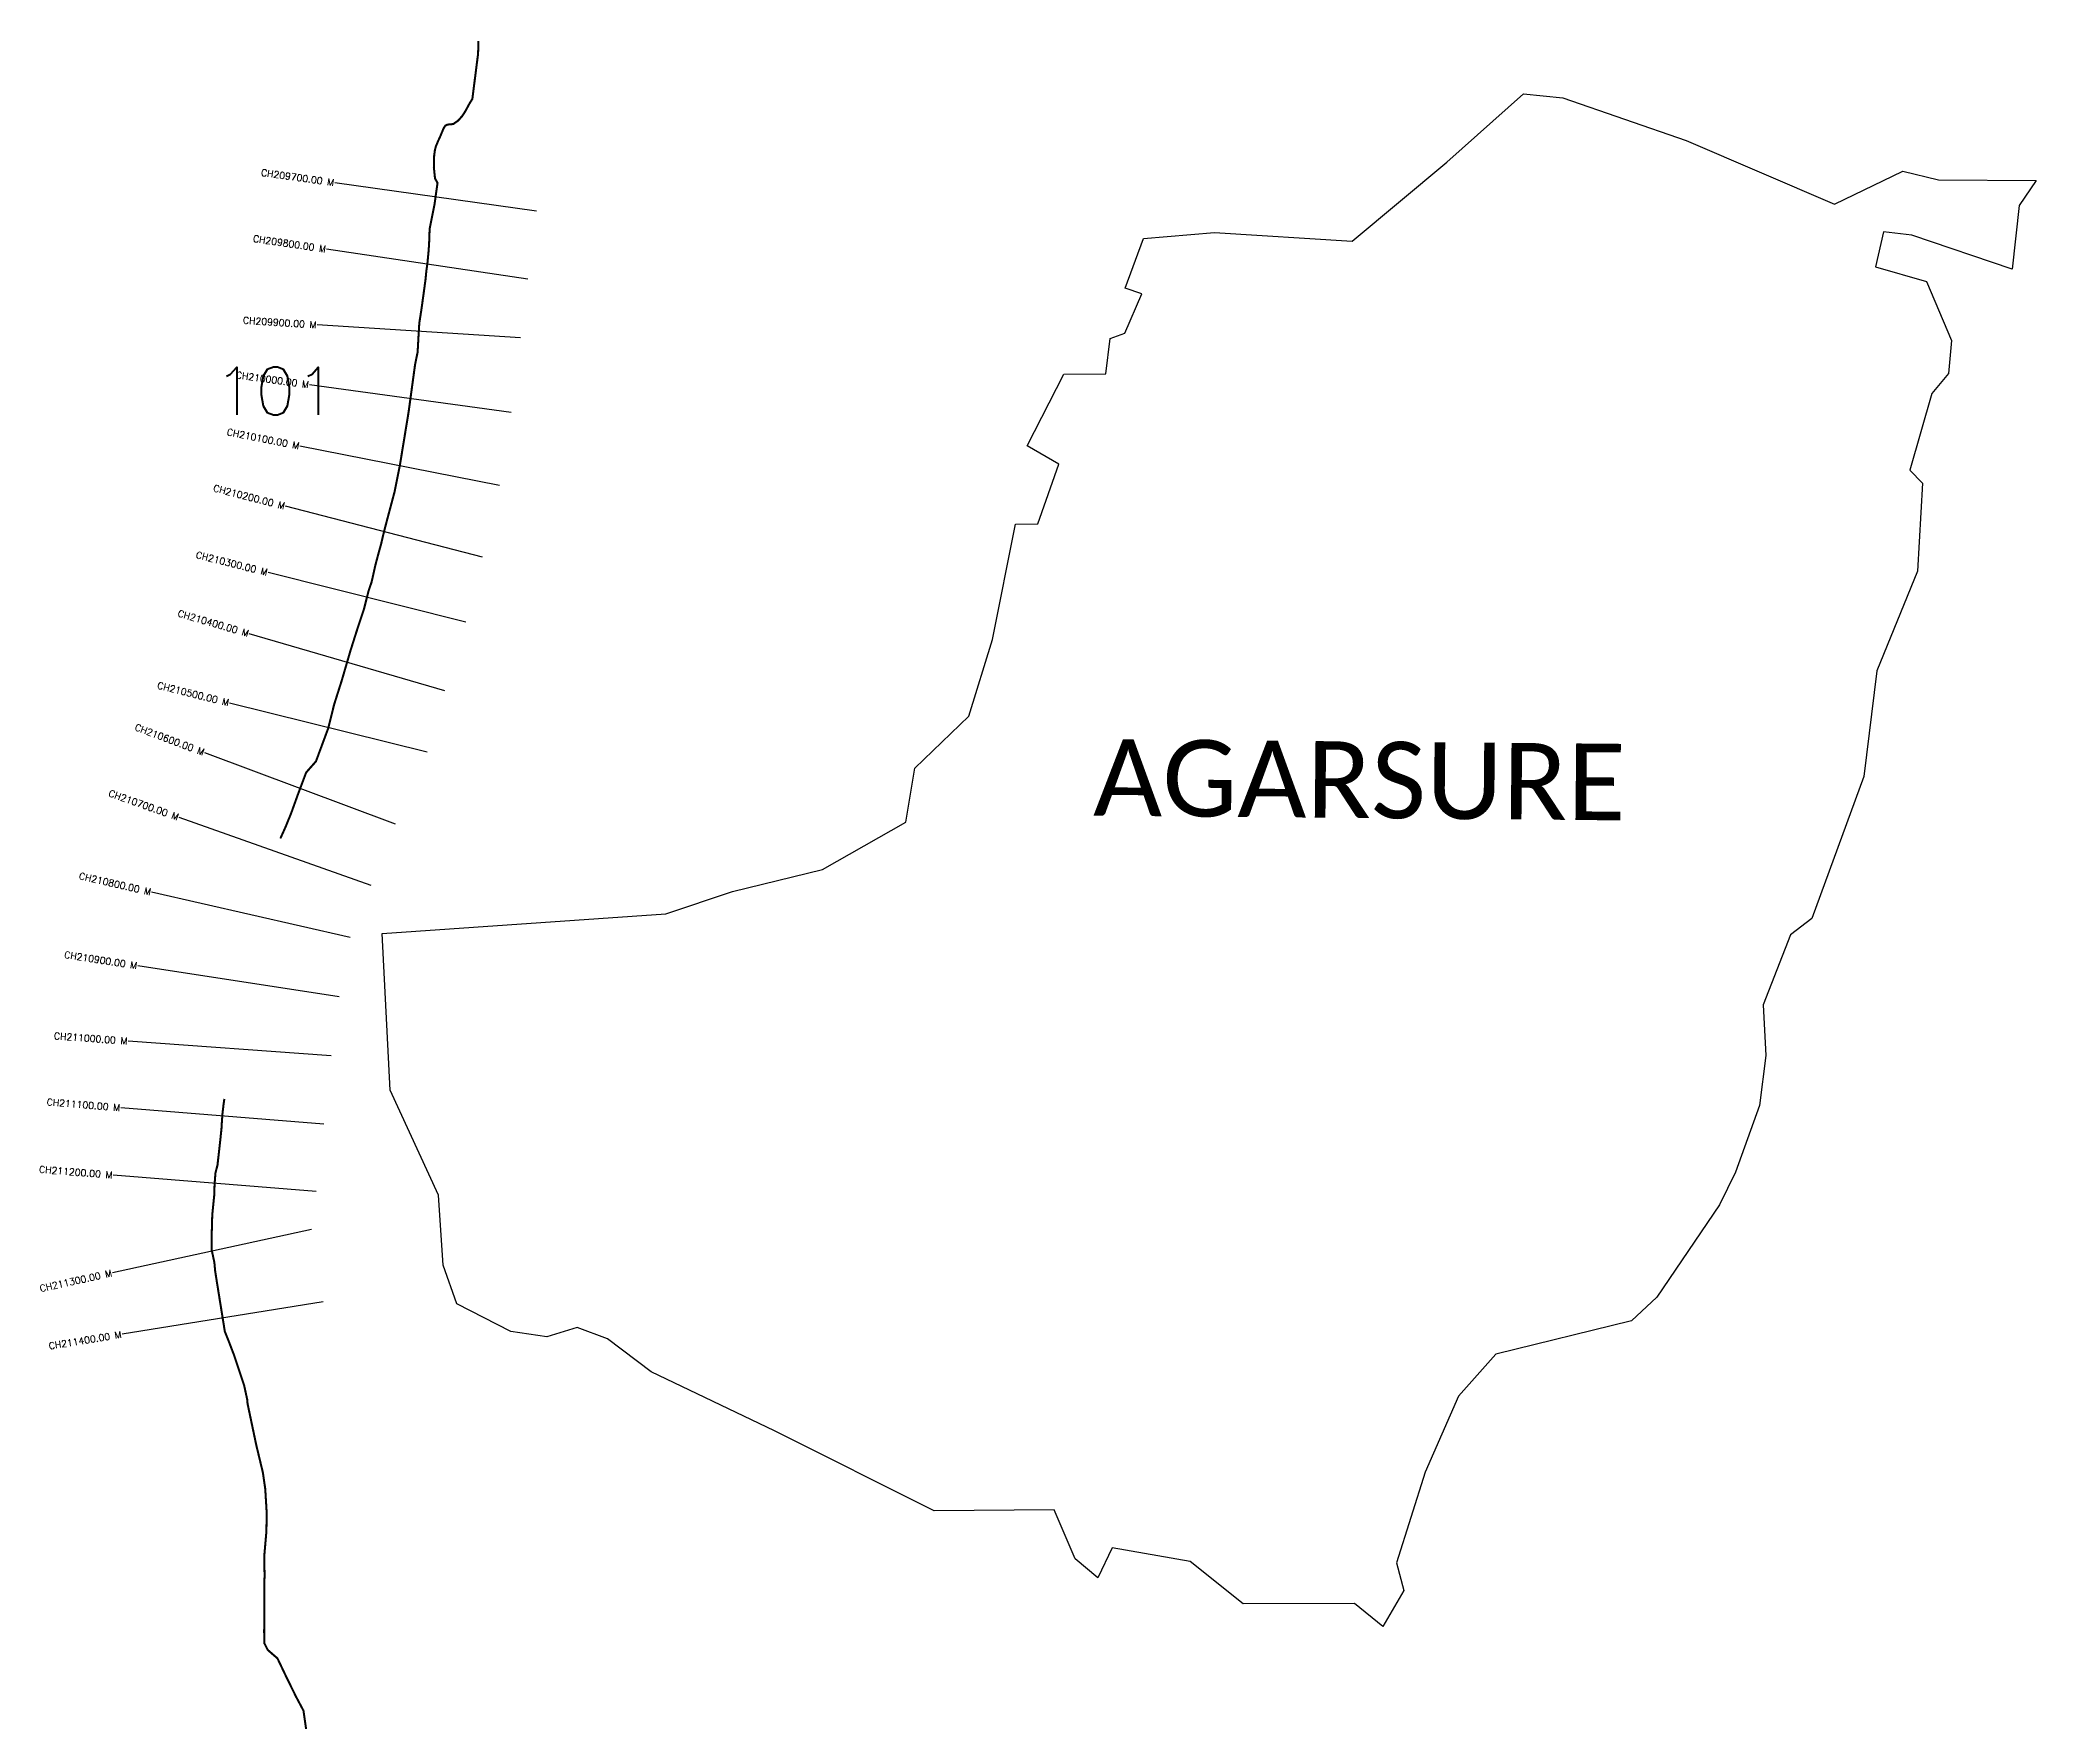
# Model space of a CAD drawing. Header units: metres. Extents: x 274418 to 277359, y 2070366 to 2075321.
# Drawn here: x 274418 to 277359, y 2072843 to 2075321 of the extents above; entities that cross this region are included whole.
import ezdxf
from ezdxf.enums import TextEntityAlignment as Align

# ---------------------------------------------------------------- set-up
doc = ezdxf.new("R2010")
doc.units = ezdxf.units.M
doc.header["$MEASUREMENT"] = 0
for name, color, linetype in [('CS', 134, 'Continuous'), ('CSMark', 6, 'Continuous'), ('NATURALLY PROTECTED', 3, 'Continuous'), ('village', 3, 'Continuous'), ('VILLAGE NAME', 250, 'Continuous')]:
    doc.layers.add(name, color=color, linetype=linetype)
doc.styles.get("Standard").update_dxf_attribs({"font": 'simplex.shx'})

msp = doc.modelspace()

# ---------------------------------------------------------------- linework, layer by layer
at = {"color": 6, "flags": 128}
msp.add_lwpolyline([(277358.9, 2075114.5), (277334, 2075077.3)], dxfattribs=at)
at = {"layer": 'CS'}
for p, q in [((275149.3, 2075069.3), (274852.2, 2075111.1)), ((275136.9, 2074969.2), (274840.2, 2075013.1)), ((275125.7, 2074882.5), (274826.3, 2074901.5)), ((275112.3, 2074772.5), (274815, 2074813.2)), ((275095.1, 2074665.1), (274800.8, 2074723.1)), ((275070, 2074559.4), (274779.5, 2074634.4)), ((275045.1, 2074463.6), (274754.1, 2074536.7)), ((275014.3, 2074362.6), (274726.3, 2074446.6)), ((274988.4, 2074272.4), (274697.2, 2074344.6)), ((274941.7, 2074166.3), (274660.7, 2074271.4)), ((274905.7, 2074076), (274622.9, 2074175.9)), ((274874.9, 2073999.4), (274582.4, 2074066)), ((274858.5, 2073911.6), (274562, 2073957.5)), ((274847, 2073824.8), (274547.7, 2073846.5)), ((274836, 2073724.3), (274537, 2073748.4)), ((274824.7, 2073625.1), (274525.7, 2073649.1)), ((274817.7, 2073569.3), (274524.6, 2073505.4)), ((274835.1, 2073462.6), (274539, 2073414.7))]:
    msp.add_line(p, q, dxfattribs=at)
at = {"layer": 'NATURALLY PROTECTED', "const_width": 3, "flags": 128}
for points in [[(275063.9, 2075319.9), (275063.4, 2075301.2), (275054.9, 2075234.3), (275051.5, 2075229.1), (275048.4, 2075223.4), (275044.6, 2075216.4), (275040.4, 2075209.8), (275033.8, 2075202.3), (275026.7, 2075197.5), (275018.4, 2075196.7), (275015.1, 2075195.1), (275012.9, 2075191.9), (275011, 2075187.4), (275007.4, 2075178.8), (275004.2, 2075171.9), (275000.9, 2075163.8), (274999.7, 2075158.6), (274998.7, 2075151.4), (274998.4, 2075143.4), (274998.2, 2075134), (274999.9, 2075117.5), (275003.6, 2075110.7), (274999.2, 2075079.3), (274996.1, 2075063.8), (274992, 2075043.4), (274991.2, 2075021.1), (274990.3, 2075008.6), (274988.7, 2074992.1), (274987.3, 2074982.4), (274985.9, 2074968.3), (274983.1, 2074947.6), (274979.8, 2074923.7), (274976.8, 2074904.5), (274975.7, 2074886.9), (274974.3, 2074861.6), (274970.5, 2074842.9), (274961, 2074773.3), (274948.2, 2074695.2), (274940.5, 2074656.4), (274929.1, 2074613.7), (274923.8, 2074593.2), (274920.5, 2074578.9), (274916.9, 2074566), (274912.1, 2074547.9), (274908.9, 2074533.5), (274906.4, 2074522.6), (274901.8, 2074509.1), (274895.3, 2074483.2), (274884.1, 2074449.4), (274875, 2074420.6), (274862.6, 2074378.1), (274851.2, 2074342.2), (274842.6, 2074307.5), (274824.5, 2074258.7), (274810, 2074242.2), (274798.1, 2074210.5), (274788.1, 2074182.7), (274779.8, 2074162.3), (274773.5, 2074148.3), (274772.1, 2074145.1)], [(274689.5, 2073761.5), (274688.2, 2073752.1), (274686.8, 2073740), (274685.9, 2073728.1), (274685.5, 2073719.8), (274683.6, 2073701.2), (274682.2, 2073688.8), (274679.4, 2073663.9), (274676.4, 2073652.2), (274675.1, 2073635.5), (274674.7, 2073620.3), (274671.7, 2073590.5), (274670.8, 2073558), (274670.8, 2073539.2), (274674.8, 2073520.7), (274676, 2073507.9), (274677.5, 2073498.1), (274677.5, 2073498.1), (274690.2, 2073419), (274696.4, 2073403.4), (274704.2, 2073383), (274711.7, 2073360.3), (274718.6, 2073339.8), (274723.3, 2073318.2), (274723.7, 2073312.6), (274736.5, 2073251.8), (274746.3, 2073211), (274749.8, 2073186.9), (274751.9, 2073151.7), (274751.5, 2073124.5), (274748.3, 2073087.7), (274748.8, 2073059.1), (274748.3, 2073043.5), (274748.3, 2073004.9), (274748.2, 2072975.6), (274748.2, 2072975.6), (274748.5, 2072959.5), (274753.5, 2072949.7), (274767.8, 2072937.3), (274781.3, 2072909), (274795.3, 2072880.6), (274806.1, 2072860.3), (274810.2, 2072831.8)]]:
    msp.add_lwpolyline(points, dxfattribs=at)
at = {"layer": 'village', "color": 6}
msp.add_polyline3d([(277334, 2075077.3, 0), (277323.6, 2074983.9, 0), (277175.9, 2075033.6, 0), (277134.3, 2075038.5, 0), (277122.5, 2074987.1, 0), (277197.6, 2074965.4, 0), (277234.4, 2074878.5, 0), (277230, 2074830, 0), (277205.3, 2074800.8, 0), (277173, 2074687.6, 0), (277191.4, 2074668.5, 0), (277184, 2074538.8, 0), (277124.3, 2074392.2, 0), (277105.1, 2074236.2, 0), (277028.3, 2074027.3, 0), (276997.1, 2074003.2, 0), (276956.7, 2073899.8, 0), (276960.9, 2073825.4, 0), (276951.2, 2073751.8, 0), (276916.1, 2073653.7, 0), (276892.3, 2073605.6, 0), (276800.3, 2073469.2, 0), (276763, 2073434.3, 0), (276562.7, 2073385.6, 0), (276508, 2073323.6, 0), (276459, 2073211.8, 0), (276416.8, 2073077.9, 0), (276427.5, 2073037.2, 0), (276396.2, 2072984.5, 0), (276354.5, 2073018.1, 0), (276190.8, 2073017.6, 0), (276112.4, 2073080.1, 0), (275997.7, 2073100.1, 0), (275976.3, 2073056.2, 0), (275943.3, 2073083.8, 0), (275912.1, 2073155.9, 0), (275735.3, 2073154.6, 0), (275500.2, 2073272.6, 0), (275318.6, 2073359.2, 0), (275254.3, 2073408, 0), (275209.3, 2073424.9, 0), (275164.7, 2073411.1, 0), (275111.4, 2073418.6, 0), (275032.1, 2073459.5, 0), (275011.8, 2073516.5, 0), (275004.9, 2073619.5, 0), (274934, 2073774.4, 0), (274921.9, 2074005.1, 0), (275339.8, 2074033.9, 0), (275438.2, 2074066.9, 0), (275570.9, 2074099.4, 0), (275693.4, 2074169.1, 0), (275706.8, 2074248.8, 0), (275786.3, 2074325.1, 0), (275821.5, 2074438.3, 0), (275855.3, 2074608.2, 0), (275888.1, 2074608.7, 0), (275918.9, 2074696.5, 0), (275872.4, 2074723.6, 0), (275926.5, 2074829.1, 0), (275988.4, 2074829.5, 0), (275994.9, 2074881.5, 0), (276016.2, 2074889.6, 0), (276041.5, 2074947.4, 0), (276016.8, 2074955.7, 0), (276043.7, 2075028.8, 0), (276148.4, 2075037.9, 0), (276351.2, 2075025.1, 0), (276490.8, 2075141.5, 0), (276603.8, 2075242, 0), (276661.9, 2075236.2, 0), (276843.4, 2075173.4, 0), (277061.8, 2075079.3, 0), (277162.8, 2075128, 0), (277215.1, 2075115.3, 0), (277358.9, 2075114.5, 0)], dxfattribs=at)
msp.add_polyline3d([(277334, 2075077.3, 0), (277323.6, 2074983.9, 0), (277175.9, 2075033.6, 0), (277134.3, 2075038.5, 0), (277122.5, 2074987.1, 0), (277197.6, 2074965.4, 0), (277234.4, 2074878.5, 0), (277230, 2074830, 0), (277205.3, 2074800.8, 0), (277173, 2074687.6, 0), (277191.4, 2074668.5, 0), (277184, 2074538.8, 0), (277124.3, 2074392.2, 0), (277105.1, 2074236.2, 0), (277028.3, 2074027.3, 0), (276997.1, 2074003.2, 0), (276956.7, 2073899.8, 0), (276960.9, 2073825.4, 0), (276951.2, 2073751.8, 0), (276916.1, 2073653.7, 0), (276892.3, 2073605.6, 0), (276800.3, 2073469.2, 0), (276763, 2073434.3, 0), (276562.7, 2073385.6, 0), (276508, 2073323.6, 0), (276459, 2073211.8, 0), (276416.8, 2073077.9, 0), (276427.5, 2073037.2, 0), (276396.2, 2072984.5, 0), (276354.5, 2073018.1, 0), (276190.8, 2073017.6, 0), (276112.4, 2073080.1, 0), (275997.7, 2073100.1, 0), (275976.3, 2073056.2, 0), (275943.3, 2073083.8, 0), (275912.1, 2073155.9, 0), (275735.3, 2073154.6, 0), (275500.2, 2073272.6, 0), (275318.6, 2073359.2, 0), (275254.3, 2073408, 0), (275209.3, 2073424.9, 0), (275164.7, 2073411.1, 0), (275111.4, 2073418.6, 0), (275032.1, 2073459.5, 0), (275011.8, 2073516.5, 0), (275004.9, 2073619.5, 0), (274934, 2073774.4, 0), (274921.9, 2074005.1, 0), (275339.8, 2074033.9, 0), (275438.2, 2074066.9, 0), (275570.9, 2074099.4, 0), (275693.4, 2074169.1, 0), (275706.8, 2074248.8, 0), (275786.3, 2074325.1, 0), (275821.5, 2074438.3, 0), (275855.3, 2074608.2, 0), (275888.1, 2074608.7, 0), (275918.9, 2074696.5, 0), (275872.4, 2074723.6, 0), (275926.5, 2074829.1, 0), (275988.4, 2074829.5, 0), (275994.9, 2074881.5, 0), (276016.2, 2074889.6, 0), (276041.5, 2074947.4, 0), (276016.8, 2074955.7, 0), (276043.7, 2075028.8, 0), (276148.4, 2075037.9, 0), (276351.2, 2075025.1, 0), (276490.8, 2075141.5, 0), (276603.8, 2075242, 0), (276661.9, 2075236.2, 0), (276843.4, 2075173.4, 0), (277061.8, 2075079.3, 0), (277162.8, 2075128, 0), (277215.1, 2075115.3, 0), (277358.9, 2075114.5, 0)], dxfattribs=at)

# ---------------------------------------------------------------- texts
at = {"insert": (274674.7, 2074839.2), "char_height": 70, "attachment_point": 1}
msp.add_mtext_dynamic_manual_height_columns('101', width=95.172, gutter_width=1, heights=[0], dxfattribs=at)
at = {"layer": 'CSMark'}
for s, rotation, p in [('CH209700.00 M', 352.0008, (274851.2, 2075111.2)), ('CH209800.00 M', 351.5864, (274839.2, 2075013.2)), ('CH209900.00 M', 356.3655, (274825.3, 2074901.6)), ('CH210000.00 M', 352.1939, (274814.1, 2074813.4)), ('CH210100.00 M', 348.8424, (274799.8, 2074723.3)), ('CH210200.00 M', 345.5382, (274778.6, 2074634.6)), ('CH210300.00 M', 345.9029, (274753.1, 2074537)), ('CH210400.00 M', 343.7342, (274725.4, 2074446.9)), ('CH210500.00 M', 346.0584, (274696.3, 2074344.9)), ('CH210600.00 M', 339.4847, (274659.8, 2074271.7)), ('CH210700.00 M', 340.5413, (274621.9, 2074176.3)), ('CH210800.00 M', 347.1781, (274581.4, 2074066.2)), ('CH210900.00 M', 351.1979, (274561, 2073957.6)), ('CH211000.00 M', 355.8651, (274546.7, 2073846.6)), ('CH211100.00 M', 355.3944, (274536, 2073748.4)), ('CH211200.00 M', 355.4077, (274524.7, 2073649.2)), ('CH211300.00 M', 12.3068, (274523.7, 2073505.1)), ('CH211400.00 M', 9.1754, (274538, 2073414.6))]:
    msp.add_text(s, height=10, rotation=rotation, dxfattribs=at).set_placement(p, align=Align.MIDDLE_RIGHT)
at = {"layer": 'VILLAGE NAME', "insert": (275970.5, 2074291.5), "char_height": 112.726, "attachment_point": 1, "rotation": 359.482}
msp.add_mtext_dynamic_manual_height_columns('{\\fCalibri|b0|i0|c0|p34;AGARSURE}', width=250.259, gutter_width=563.6, heights=[0], dxfattribs=at)

doc.saveas('drawing.dxf')
